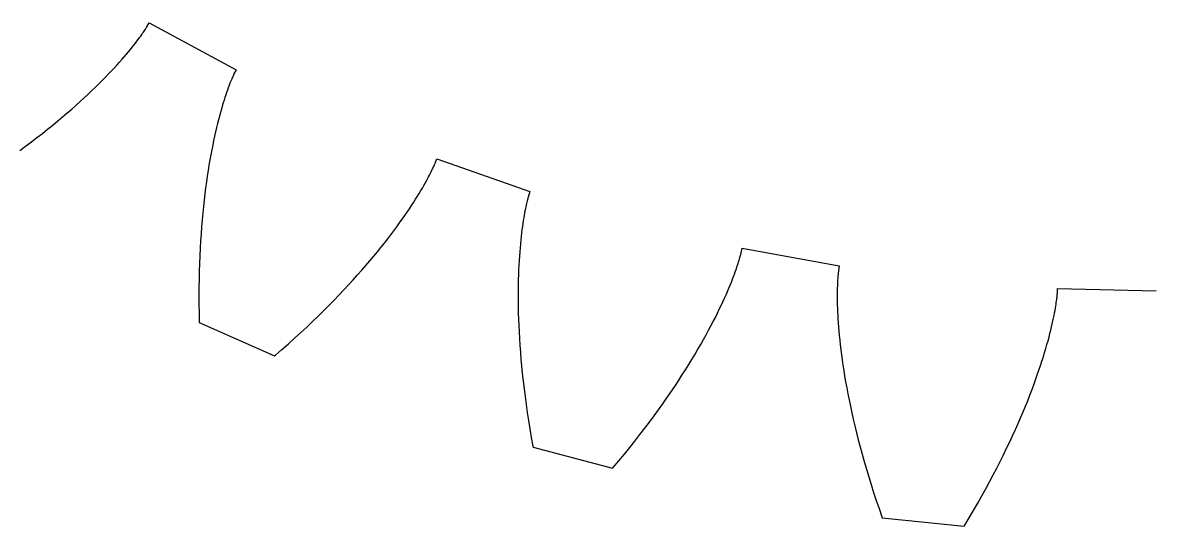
# Model space of a CAD drawing. Header units: metres. Extents: x -42 to 42, y -42 to 42.
# Drawn here: x -20.97 to 0, y -41.85 to -32.54 of the extents above; entities that cross this region are included whole.
import ezdxf

# ---------------------------------------------------------------- set-up
doc = ezdxf.new("R2010")
doc.units = ezdxf.units.M
doc.layers.add('1', color=7, linetype='Continuous')

msp = doc.modelspace()

# ---------------------------------------------------------------- linework, layer by layer
at = {"layer": '1'}
for p, q in [((-18.753613, -32.739838), (-18.73819, -32.717434)), ((-18.73819, -32.717434), (-18.724569, -32.697277)), ((-18.724569, -32.697277), (-18.712704, -32.679386)), ((-18.712704, -32.679386), (-18.702559, -32.663792)), ((-18.702559, -32.663792), (-18.694088, -32.650517)), ((-18.694088, -32.650517), (-18.687252, -32.639599)), ((-18.687252, -32.639599), (-18.682009, -32.631062)), ((-18.682009, -32.631062), (-18.678318, -32.624935)), ((-18.678318, -32.624935), (-18.675415, -32.619999)), ((-18.675415, -32.619999), (-18.63184, -32.543884)), ((-18.63184, -32.543884), (-17.024643, -33.412746)), ((-18.91522, -32.956707), (-18.886114, -32.91951)), ((-18.886114, -32.91951), (-18.859076, -32.884331)), ((-18.859076, -32.884331), (-18.834072, -32.851204)), ((-18.834072, -32.851204), (-18.811062, -32.820156)), ((-18.811062, -32.820156), (-18.790007, -32.791225)), ((-18.790007, -32.791225), (-18.77087, -32.764442)), ((-18.77087, -32.764442), (-18.753613, -32.739838)), ((-19.093086, -33.171745), (-19.053082, -33.124981)), ((-19.053082, -33.124981), (-19.015329, -33.080055)), ((-19.015329, -33.080055), (-18.979792, -33.037014)), ((-18.979792, -33.037014), (-18.946434, -32.995888)), ((-18.946434, -32.995888), (-18.91522, -32.956707)), ((-19.276308, -33.376526), (-19.226954, -33.322746)), ((-19.226954, -33.322746), (-19.179989, -33.270668)), ((-19.179989, -33.270668), (-19.135378, -33.220322)), ((-19.135378, -33.220322), (-19.093086, -33.171745)), ((-19.498257, -33.607849), (-19.439026, -33.547665)), ((-19.439026, -33.547665), (-19.382311, -33.489021)), ((-19.382311, -33.489021), (-19.328083, -33.431969)), ((-19.328083, -33.431969), (-19.276308, -33.376526)), ((-17.093725, -33.554615), (-17.102198, -33.574341)), ((-17.086235, -33.537586), (-17.093725, -33.554615)), ((-17.079769, -33.523228), (-17.086235, -33.537586)), ((-17.074377, -33.511528), (-17.079769, -33.523228)), ((-17.070107, -33.502468), (-17.074377, -33.511528)), ((-17.066999, -33.496021), (-17.070107, -33.502468)), ((-17.064461, -33.490891), (-17.066999, -33.496021)), ((-17.024643, -33.412746), (-17.064461, -33.490891)), ((-19.691366, -33.79726), (-19.624397, -33.732689)), ((-19.624397, -33.732689), (-19.56004, -33.669537)), ((-19.56004, -33.669537), (-19.498257, -33.607849)), ((-17.171013, -33.750263), (-17.185036, -33.789326)), ((-17.157639, -33.714005), (-17.171013, -33.750263)), ((-17.144964, -33.680546), (-17.157639, -33.714005)), ((-17.133034, -33.649864), (-17.144964, -33.680546)), ((-17.121901, -33.621948), (-17.133034, -33.649864)), ((-17.111605, -33.596775), (-17.121901, -33.621948)), ((-17.102198, -33.574341), (-17.111605, -33.596775)), ((-19.90822, -33.999107), (-19.833248, -33.930511)), ((-19.833248, -33.930511), (-19.760975, -33.863216)), ((-19.760975, -33.863216), (-19.691366, -33.79726)), ((-17.246668, -33.973949), (-17.26322, -34.027256)), ((-17.230528, -33.923515), (-17.246668, -33.973949)), ((-17.214842, -33.875938), (-17.230528, -33.923515)), ((-17.199661, -33.831215), (-17.214842, -33.875938)), ((-17.185036, -33.789326), (-17.199661, -33.831215)), ((-20.149591, -34.212269), (-20.066364, -34.14003)), ((-20.066364, -34.14003), (-19.985916, -34.068962)), ((-19.985916, -34.068962), (-19.90822, -33.999107)), ((-17.297348, -34.142532), (-17.314829, -34.204521)), ((-17.280128, -34.083447), (-17.297348, -34.142532)), ((-17.26322, -34.027256), (-17.280128, -34.083447)), ((-20.416204, -34.435577), (-20.324486, -34.360088)), ((-20.324486, -34.360088), (-20.235622, -34.285633)), ((-20.235622, -34.285633), (-20.149591, -34.212269)), ((-17.350372, -34.337238), (-17.368338, -34.407986)), ((-17.33252, -34.269421), (-17.350372, -34.337238)), ((-17.314829, -34.204521), (-17.33252, -34.269421)), ((-20.708744, -34.667854), (-20.608311, -34.589508)), ((-20.608311, -34.589508), (-20.510805, -34.51207)), ((-20.510805, -34.51207), (-20.416204, -34.435577)), ((-17.404406, -34.558289), (-17.422409, -34.637859)), ((-17.386366, -34.48167), (-17.404406, -34.558289)), ((-17.368338, -34.407986), (-17.386366, -34.48167)), ((-20.918495, -34.827091), (-20.812132, -34.747066)), ((-20.812132, -34.747066), (-20.708744, -34.667854)), ((-17.458099, -34.805855), (-17.475689, -34.894291)), ((-17.440323, -34.720379), (-17.458099, -34.805855)), ((-17.422409, -34.637859), (-17.440323, -34.720379)), ((-21.027853, -34.907887), (-20.918495, -34.827091)), ((-17.49304, -34.985691), (-17.510101, -35.080051)), ((-17.475689, -34.894291), (-17.49304, -34.985691)), ((-17.526823, -35.17738), (-17.543154, -35.277676)), ((-17.510101, -35.080051), (-17.526823, -35.17738)), ((-13.389357, -35.24593), (-13.379056, -35.223888)), ((-13.379056, -35.223888), (-13.370137, -35.204361)), ((-13.370137, -35.204361), (-13.362556, -35.18737)), ((-13.362556, -35.18737), (-13.356265, -35.172935)), ((-13.356265, -35.172935), (-13.351221, -35.161083)), ((-13.351221, -35.161083), (-13.347379, -35.151833)), ((-13.347379, -35.151833), (-13.344692, -35.145203)), ((-13.344692, -35.145203), (-13.342597, -35.139874)), ((-13.342597, -35.139874), (-13.311464, -35.05788)), ((-13.311464, -35.05788), (-11.588138, -35.664619)), ((-17.559046, -35.380939), (-17.574448, -35.487171)), ((-17.543154, -35.277676), (-17.559046, -35.380939)), ((-13.503847, -35.468658), (-13.482645, -35.42968)), ((-13.482645, -35.42968), (-13.463132, -35.393051)), ((-13.463132, -35.393051), (-13.445261, -35.358788)), ((-13.445261, -35.358788), (-13.428992, -35.326916)), ((-13.428992, -35.326916), (-13.41428, -35.29747)), ((-13.41428, -35.29747), (-13.401084, -35.27047)), ((-13.401084, -35.27047), (-13.389357, -35.24593)), ((-17.589306, -35.596371), (-17.603573, -35.708534)), ((-17.574448, -35.487171), (-17.589306, -35.596371)), ((-13.636618, -35.697716), (-13.606357, -35.647442)), ((-13.606357, -35.647442), (-13.577991, -35.599369)), ((-13.577991, -35.599369), (-13.551477, -35.553528)), ((-13.551477, -35.553528), (-13.526776, -35.509949)), ((-13.526776, -35.509949), (-13.503847, -35.468658)), ((-17.617197, -35.823662), (-17.630127, -35.941746)), ((-17.603573, -35.708534), (-17.617197, -35.823662)), ((-13.777411, -35.92025), (-13.739171, -35.861465)), ((-13.739171, -35.861465), (-13.702986, -35.80476)), ((-13.702986, -35.80476), (-13.668814, -35.750168)), ((-13.668814, -35.750168), (-13.636618, -35.697716)), ((-11.645239, -35.859989), (-11.65147, -35.886463)), ((-11.639459, -35.836357), (-11.645239, -35.859989)), ((-11.634175, -35.815548), (-11.639459, -35.836357)), ((-11.629441, -35.797558), (-11.634175, -35.815548)), ((-11.625301, -35.782364), (-11.629441, -35.797558)), ((-11.621807, -35.769966), (-11.625301, -35.782364)), ((-11.619005, -35.760349), (-11.621807, -35.769966)), ((-11.616945, -35.753498), (-11.619005, -35.760349)), ((-11.615239, -35.748032), (-11.616945, -35.753498)), ((-11.588138, -35.664619), (-11.615239, -35.748032)), ((-17.642315, -36.06279), (-17.653706, -36.186783)), ((-17.630127, -35.941746), (-17.642315, -36.06279)), ((-13.904844, -36.10878), (-13.86021, -36.043945)), ((-13.86021, -36.043945), (-13.817744, -35.981087)), ((-13.817744, -35.981087), (-13.777411, -35.92025)), ((-11.687644, -36.061657), (-11.695538, -36.105316)), ((-11.679905, -36.020878), (-11.687644, -36.061657)), ((-11.672368, -35.982979), (-11.679905, -36.020878)), ((-11.665083, -35.947945), (-11.672368, -35.982979)), ((-11.658101, -35.915775), (-11.665083, -35.947945)), ((-11.65147, -35.886463), (-11.658101, -35.915775)), ((-17.653706, -36.186783), (-17.664251, -36.313725)), ((-14.052145, -36.314877), (-14.000775, -36.244282)), ((-14.000775, -36.244282), (-13.951688, -36.175575)), ((-13.951688, -36.175575), (-13.904844, -36.10878)), ((-11.719638, -36.253647), (-11.727646, -36.308887)), ((-11.711585, -36.201309), (-11.719638, -36.253647)), ((-11.703534, -36.151867), (-11.711585, -36.201309)), ((-11.695538, -36.105316), (-11.703534, -36.151867)), ((-17.673901, -36.443611), (-17.682606, -36.576431)), ((-17.664251, -36.313725), (-17.673901, -36.443611)), ((-14.220308, -36.537605), (-14.161876, -36.461571)), ((-14.161876, -36.461571), (-14.105833, -36.387318)), ((-14.105833, -36.387318), (-14.052145, -36.314877)), ((-11.750889, -36.492043), (-11.75821, -36.55891)), ((-11.743321, -36.428085), (-11.750889, -36.492043)), ((-11.735557, -36.367031), (-11.743321, -36.428085)), ((-11.727646, -36.308887), (-11.735557, -36.367031)), ((-17.682606, -36.576431), (-17.690311, -36.712177)), ((-14.410295, -36.776005), (-14.344483, -36.694855)), ((-14.344483, -36.694855), (-14.281166, -36.615376)), ((-14.281166, -36.615376), (-14.220308, -36.537605)), ((-11.771911, -36.701374), (-11.778191, -36.77697)), ((-11.765234, -36.628685), (-11.771911, -36.701374)), ((-11.75821, -36.55891), (-11.765234, -36.628685)), ((-17.69697, -36.850849), (-17.70253, -36.992428)), ((-17.690311, -36.712177), (-17.69697, -36.850849)), ((-14.549538, -36.94315), (-14.478637, -36.85878)), ((-14.478637, -36.85878), (-14.410295, -36.776005)), ((-11.784021, -36.855469), (-11.789355, -36.936878)), ((-11.778191, -36.77697), (-11.784021, -36.855469)), ((-7.718579, -36.932621), (-7.710834, -36.906551)), ((-7.710834, -36.906551), (-7.704109, -36.883171)), ((-7.704109, -36.883171), (-7.698354, -36.862488)), ((-7.698354, -36.862488), (-7.693524, -36.844521)), ((-7.693524, -36.844521), (-7.689569, -36.829281)), ((-7.689569, -36.829281), (-7.686441, -36.816784)), ((-7.686441, -36.816784), (-7.684093, -36.807045)), ((-7.684093, -36.807045), (-7.682477, -36.800076)), ((-7.682477, -36.800076), (-7.681242, -36.794483)), ((-7.681242, -36.794483), (-7.663319, -36.708633)), ((-7.663319, -36.708633), (-5.866292, -37.038315)), ((-17.70253, -36.992428), (-17.706942, -37.136917)), ((-14.777935, -37.205418), (-14.699155, -37.116508)), ((-14.699155, -37.116508), (-14.623033, -37.029072)), ((-14.623033, -37.029072), (-14.549538, -36.94315)), ((-11.798327, -37.108387), (-11.801865, -37.198486)), ((-11.79414, -37.021183), (-11.798327, -37.108387)), ((-11.789355, -36.936878), (-11.79414, -37.021183)), ((-7.789073, -37.144447), (-7.77423, -37.102634)), ((-7.77423, -37.102634), (-7.760686, -37.0634)), ((-7.760686, -37.0634), (-7.748396, -37.026764)), ((-7.748396, -37.026764), (-7.737312, -36.992744)), ((-7.737312, -36.992744), (-7.727388, -36.961353)), ((-7.727388, -36.961353), (-7.718579, -36.932621)), ((-5.866292, -37.038315), (-5.880012, -37.124939)), ((-17.710157, -37.284298), (-17.712122, -37.434566)), ((-17.706942, -37.136917), (-17.710157, -37.284298)), ((-14.943596, -37.387505), (-14.859406, -37.295765)), ((-14.859406, -37.295765), (-14.777935, -37.205418)), ((-11.804704, -37.291473), (-11.806794, -37.387341)), ((-11.801865, -37.198486), (-11.804704, -37.291473)), ((-7.862353, -37.337067), (-7.841856, -37.285149)), ((-7.841856, -37.285149), (-7.82284, -37.235725)), ((-7.82284, -37.235725), (-7.805261, -37.188816)), ((-7.805261, -37.188816), (-7.789073, -37.144447)), ((-5.897969, -37.330189), (-5.899683, -37.365929)), ((-5.896105, -37.297321), (-5.897969, -37.330189)), ((-5.894142, -37.267334), (-5.896105, -37.297321)), ((-5.892128, -37.240211), (-5.894142, -37.267334)), ((-5.890115, -37.215965), (-5.892128, -37.240211)), ((-5.888153, -37.194588), (-5.890115, -37.215965)), ((-5.886291, -37.176075), (-5.888153, -37.194588)), ((-5.884579, -37.160423), (-5.886291, -37.176075)), ((-5.883067, -37.147633), (-5.884579, -37.160423)), ((-5.881805, -37.137691), (-5.883067, -37.147633)), ((-5.880842, -37.130604), (-5.881805, -37.137691)), ((-5.880012, -37.124939), (-5.880842, -37.130604)), ((-17.712122, -37.434566), (-17.712788, -37.587704)), ((-15.120261, -37.575008), (-15.030538, -37.480598)), ((-15.030538, -37.480598), (-14.943596, -37.387505)), ((-11.808084, -37.486088), (-11.808525, -37.587704)), ((-11.806794, -37.387341), (-11.808084, -37.486088)), ((-7.960051, -37.569229), (-7.933181, -37.507565)), ((-7.933181, -37.507565), (-7.907971, -37.448296)), ((-7.907971, -37.448296), (-7.884376, -37.391457)), ((-7.884376, -37.391457), (-7.862353, -37.337067)), ((-5.904046, -37.537613), (-5.904263, -37.587708)), ((-5.90343, -37.490387), (-5.904046, -37.537613)), ((-5.902464, -37.446026), (-5.90343, -37.490387)), ((-5.901199, -37.404541), (-5.902464, -37.446026)), ((-5.899683, -37.365929), (-5.901199, -37.404541)), ((-1.830747, -37.543095), (-1.826475, -37.455494)), ((-1.826475, -37.455494), (0, -37.5)), ((-17.712788, -37.587704), (-17.712105, -37.743706)), ((-17.712105, -37.743706), (-17.710024, -37.902561)), ((-15.308167, -37.767593), (-15.212794, -37.670689)), ((-15.212794, -37.670689), (-15.120261, -37.575008)), ((-11.808525, -37.587704), (-11.808067, -37.692181)), ((-11.808067, -37.692181), (-11.806661, -37.799519)), ((-8.051054, -37.768398), (-8.018944, -37.699673)), ((-8.018944, -37.699673), (-7.988624, -37.633274)), ((-7.988624, -37.633274), (-7.960051, -37.569229)), ((-5.904263, -37.587708), (-5.904029, -37.640659)), ((-5.904029, -37.640659), (-5.903297, -37.696472)), ((-5.903297, -37.696472), (-5.902015, -37.755138)), ((-1.860738, -37.783016), (-1.855113, -37.747681)), ((-1.855113, -37.747681), (-1.850222, -37.715126)), ((-1.850222, -37.715126), (-1.846015, -37.685371)), ((-1.846015, -37.685371), (-1.842444, -37.658409)), ((-1.842444, -37.658409), (-1.839459, -37.634266)), ((-1.839459, -37.634266), (-1.837011, -37.612934)), ((-1.837011, -37.612934), (-1.835051, -37.594437)), ((-1.835051, -37.594437), (-1.833528, -37.578762)), ((-1.833528, -37.578762), (-1.832394, -37.565933)), ((-1.832394, -37.565933), (-1.831599, -37.555946)), ((-1.831599, -37.555946), (-1.831092, -37.548809)), ((-1.831092, -37.548809), (-1.830747, -37.543095)), ((-17.710024, -37.902561), (-17.706493, -38.064251)), ((-15.507543, -37.964924), (-15.406407, -37.865688)), ((-15.406407, -37.865688), (-15.308167, -37.767593)), ((-11.806661, -37.799519), (-11.804255, -37.909695)), ((-11.804255, -37.909695), (-11.800799, -38.022709)), ((-8.158548, -37.988258), (-8.120813, -37.91272)), ((-8.120813, -37.91272), (-8.084996, -37.83942)), ((-8.084996, -37.83942), (-8.051054, -37.768398)), ((-5.902015, -37.755138), (-5.900133, -37.816654)), ((-5.900133, -37.816654), (-5.897603, -37.881008)), ((-5.897603, -37.881008), (-5.894373, -37.9482)), ((-5.894373, -37.9482), (-5.890395, -38.018215)), ((-1.901577, -38.001053), (-1.891552, -37.951969)), ((-1.891552, -37.951969), (-1.882504, -37.905613)), ((-1.882504, -37.905613), (-1.874385, -37.861996)), ((-1.874385, -37.861996), (-1.867146, -37.821125)), ((-1.867146, -37.821125), (-1.860738, -37.783016)), ((-17.706493, -38.064251), (-17.705845, -38.085468)), ((-17.705845, -38.085468), (-16.314939, -38.701714)), ((-15.828591, -38.26907), (-15.718608, -38.16666)), ((-15.718608, -38.16666), (-15.6116, -38.065262)), ((-15.6116, -38.065262), (-15.507543, -37.964924)), ((-11.800799, -38.022709), (-11.796247, -38.13855)), ((-11.796247, -38.13855), (-11.790545, -38.257202)), ((-8.283674, -38.228077), (-8.239938, -38.145966)), ((-8.239938, -38.145966), (-8.198243, -38.066021)), ((-8.198243, -38.066021), (-8.158548, -37.988258)), ((-5.890395, -38.018215), (-5.885619, -38.091053)), ((-5.885619, -38.091053), (-5.879996, -38.166702)), ((-5.879996, -38.166702), (-5.873475, -38.245144)), ((-1.952406, -38.224323), (-1.937994, -38.164494)), ((-1.937994, -38.164494), (-1.92475, -38.107327)), ((-1.92475, -38.107327), (-1.912627, -38.052841)), ((-1.912627, -38.052841), (-1.901577, -38.001053)), ((-16.057587, -38.476746), (-15.941575, -38.372444)), ((-15.941575, -38.372444), (-15.828591, -38.26907)), ((-11.790545, -38.257202), (-11.783646, -38.378666)), ((-11.783646, -38.378666), (-11.775499, -38.502914)), ((-8.377436, -38.398647), (-8.329494, -38.312313)), ((-8.329494, -38.312313), (-8.283674, -38.228077)), ((-5.873475, -38.245144), (-5.866008, -38.326382)), ((-5.866008, -38.326382), (-5.857545, -38.4104)), ((-2.003129, -38.41964), (-1.984927, -38.351917)), ((-1.984927, -38.351917), (-1.968035, -38.286804)), ((-1.968035, -38.286804), (-1.952406, -38.224323)), ((-16.298786, -38.687939), (-16.176649, -38.581928)), ((-16.176649, -38.581928), (-16.057587, -38.476746)), ((-11.775499, -38.502914), (-11.766057, -38.62994)), ((-8.534398, -38.669949), (-8.479848, -38.577499)), ((-8.479848, -38.577499), (-8.42754, -38.487053)), ((-8.42754, -38.487053), (-8.377436, -38.398647)), ((-5.857545, -38.4104), (-5.848039, -38.497189)), ((-5.848039, -38.497189), (-5.837439, -38.586727)), ((-5.837439, -38.586727), (-5.825696, -38.679016)), ((-2.066067, -38.638325), (-2.043653, -38.562866)), ((-2.043653, -38.562866), (-2.022689, -38.489964)), ((-2.022689, -38.489964), (-2.003129, -38.41964)), ((-16.314939, -38.701714), (-16.298786, -38.687939)), ((-11.766057, -38.62994), (-11.755271, -38.759735)), ((-11.755271, -38.759735), (-11.74309, -38.892284)), ((-8.650377, -38.860729), (-8.591228, -38.76437)), ((-8.591228, -38.76437), (-8.534398, -38.669949)), ((-5.825696, -38.679016), (-5.812764, -38.774033)), ((-5.812764, -38.774033), (-5.798591, -38.871761)), ((-2.142471, -38.879848), (-2.11543, -38.796837)), ((-2.11543, -38.796837), (-2.089977, -38.716324)), ((-2.089977, -38.716324), (-2.066067, -38.638325)), ((-11.74309, -38.892284), (-11.729465, -39.027565)), ((-8.775785, -39.059135), (-8.711884, -38.959)), ((-8.711884, -38.959), (-8.650377, -38.860729)), ((-5.798591, -38.871761), (-5.78313, -38.972195)), ((-5.78313, -38.972195), (-5.766334, -39.075317)), ((-2.2015, -39.053276), (-2.171146, -38.965336)), ((-2.171146, -38.965336), (-2.142471, -38.879848)), ((-11.729465, -39.027565), (-11.71435, -39.165569)), ((-11.71435, -39.165569), (-11.697693, -39.306278)), ((-8.910922, -39.264896), (-8.842119, -39.161118)), ((-8.842119, -39.161118), (-8.775785, -39.059135)), ((-5.766334, -39.075317), (-5.748154, -39.18111)), ((-5.748154, -39.18111), (-5.728541, -39.289555)), ((-2.267423, -39.236416), (-2.233577, -39.143642)), ((-2.233577, -39.143642), (-2.2015, -39.053276)), ((-11.697693, -39.306278), (-11.679448, -39.449677)), ((-9.05608, -39.47773), (-8.98223, -39.370445)), ((-8.98223, -39.370445), (-8.910922, -39.264896)), ((-5.728541, -39.289555), (-5.707449, -39.400639)), ((-5.707449, -39.400639), (-5.684831, -39.514339)), ((-2.380012, -39.528927), (-2.340596, -39.429085)), ((-2.340596, -39.429085), (-2.303081, -39.33157)), ((-2.303081, -39.33157), (-2.267423, -39.236416)), ((-11.679448, -39.449677), (-11.659567, -39.595745)), ((-11.659567, -39.595745), (-11.638001, -39.744469)), ((-9.211546, -39.697338), (-9.132507, -39.586704)), ((-9.132507, -39.586704), (-9.05608, -39.47773)), ((-5.684831, -39.514339), (-5.660637, -39.630642)), ((-5.660637, -39.630642), (-5.634823, -39.749527)), ((-2.464719, -39.735504), (-2.421372, -39.631077)), ((-2.421372, -39.631077), (-2.380012, -39.528927)), ((-11.638001, -39.744469), (-11.614702, -39.895828)), ((-9.377597, -39.923428), (-9.293231, -39.809593)), ((-9.293231, -39.809593), (-9.211546, -39.697338)), ((-5.634823, -39.749527), (-5.607341, -39.870972)), ((-2.557545, -39.951088), (-2.510096, -39.842186)), ((-2.510096, -39.842186), (-2.464719, -39.735504)), ((-11.614702, -39.895828), (-11.589624, -40.049805)), ((-11.589624, -40.049805), (-11.562718, -40.206375)), ((-9.554506, -40.155697), (-9.464678, -40.038811)), ((-9.464678, -40.038811), (-9.377597, -39.923428)), ((-5.607341, -39.870972), (-5.578143, -39.994961)), ((-5.578143, -39.994961), (-5.547184, -40.121468)), ((-2.60711, -40.062191), (-2.557545, -39.951088)), ((-11.562718, -40.206375), (-11.533937, -40.365524)), ((-9.647115, -40.274052), (-9.554506, -40.155697)), ((-5.547184, -40.121468), (-5.514419, -40.250477)), ((-5.514419, -40.250477), (-5.479799, -40.381966)), ((-2.712749, -40.290859), (-2.65883, -40.175457)), ((-2.65883, -40.175457), (-2.60711, -40.062191)), ((-11.533937, -40.365524), (-11.529976, -40.386379)), ((-11.529976, -40.386379), (-10.059794, -40.777451)), ((-9.840803, -40.514996), (-9.742537, -40.393829)), ((-9.742537, -40.393829), (-9.647115, -40.274052)), ((-5.479799, -40.381966), (-5.443281, -40.515903)), ((-2.827345, -40.527966), (-2.768907, -40.408375)), ((-2.768907, -40.408375), (-2.712749, -40.290859)), ((-10.045995, -40.761318), (-9.941946, -40.637505)), ((-9.941946, -40.637505), (-9.840803, -40.514996)), ((-5.443281, -40.515903), (-5.404818, -40.652275)), ((-5.404818, -40.652275), (-5.364365, -40.791054)), ((-2.951223, -40.773251), (-2.888104, -40.649601)), ((-2.888104, -40.649601), (-2.827345, -40.527966)), ((-10.059794, -40.777451), (-10.045995, -40.761318)), ((-5.364365, -40.791054), (-5.321878, -40.932213)), ((-3.016742, -40.898884), (-2.951223, -40.773251)), ((-5.321878, -40.932213), (-5.277313, -41.075733)), ((-5.277313, -41.075733), (-5.230623, -41.221584)), ((-3.155139, -41.155968), (-3.084701, -41.026466)), ((-3.084701, -41.026466), (-3.016742, -40.898884)), ((-5.230623, -41.221584), (-5.181767, -41.36974)), ((-3.303602, -41.420578), (-3.228093, -41.28735)), ((-3.228093, -41.28735), (-3.155139, -41.155968)), ((-5.181767, -41.36974), (-5.130699, -41.520176)), ((-5.130699, -41.520176), (-5.077376, -41.672863)), ((-3.381705, -41.555626), (-3.303602, -41.420578)), ((-5.077376, -41.672863), (-5.070201, -41.692841)), ((-5.070201, -41.692841), (-3.556943, -41.84911)), ((-3.545836, -41.831017), (-3.462437, -41.692451)), ((-3.462437, -41.692451), (-3.381705, -41.555626)), ((-3.556943, -41.84911), (-3.545836, -41.831017))]:
    msp.add_line(p, q, dxfattribs=at)

doc.saveas('drawing.dxf')
